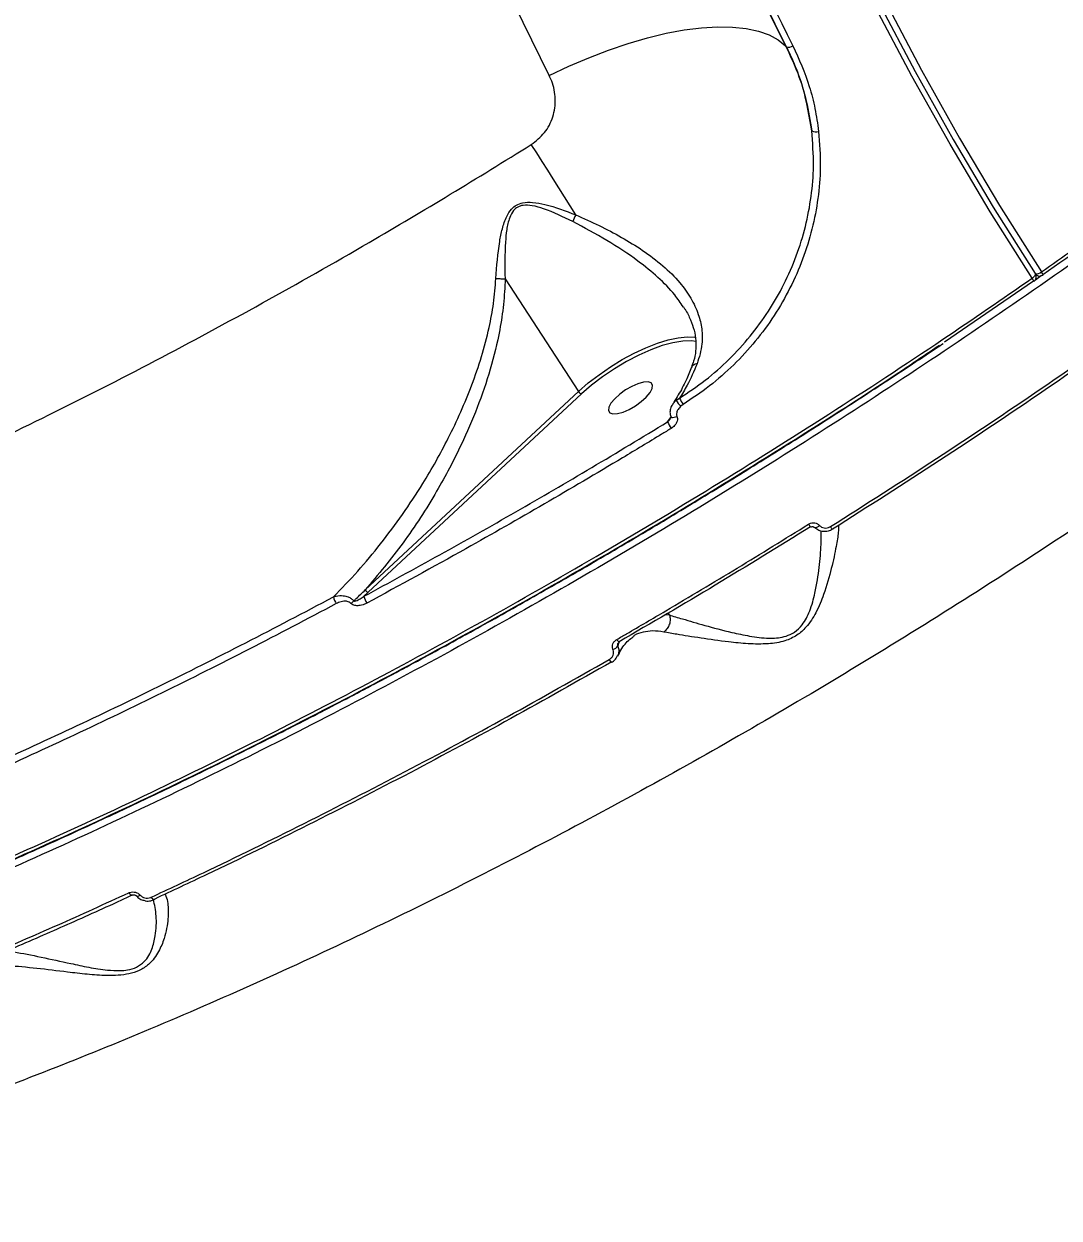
# Model space of a CAD drawing. Header units: millimetres. Extents: x -6523 to 7556, y -5559 to 6101.
# Drawn here: x 1524.2 to 1705.8, y -1875.1 to -1665.7 of the extents above; entities that cross this region are included whole.
import ezdxf

# ---------------------------------------------------------------- set-up
doc = ezdxf.new("R2010")
doc.units = ezdxf.units.MM
for name, color, linetype in [('DIKOM_ОБЪЕКТ', 7, 'Continuous'), ('DIKOM_РАЗМЕР_ЗОНА', 7, 'Continuous'), ('DIKOM_РАЗМЕР_ОБЪЕКТА', 7, 'Continuous')]:
    doc.layers.add(name, color=color, linetype=linetype)
doc.styles.add('style1', font='arial.ttf', dxfattribs={"width": 0.8})
doc.dimstyles.new('1-50', dxfattribs={"dimtxt": 300, "dimasz": 200, "dimexe": 100, "dimexo": 0, "dimgap": 100, "dimtad": 1, "dimtxsty": 'style1', "dimcen": 200, "dimclrd": 7, "dimclre": 7, "dimclrt": 7, "dimadec": 1, "dimazin": 2, "dimtfac": 1, "dimtmove": 0, "dimatfit": 2, "dimfxl": 0, "dimlwd": 25, "dimlwe": 18, "dimarcsym": 0})

# ---------------------------------------------------------------- blocks, each defined once
blk = doc.blocks.new('*D10')
at = {"layer": 'Defpoints', "color": 0, "transparency": 16777216}
for p in [(-1823.23, 4314.24), (3842.01, -3170.82), (6537.88, -3170.82)]:
    blk.add_point(p, dxfattribs=at)
at = {"layer": 'DIKOM_РАЗМЕР_ОБЪЕКТА', "color": 7, "lineweight": 18, "transparency": 16777216}
for p, q in [((-1823.23, 4314.24), (6637.88, 4314.24)), ((3842.01, -3170.82), (6637.88, -3170.82))]:
    blk.add_line(p, q, dxfattribs=at)
at = {"layer": 'DIKOM_РАЗМЕР_ОБЪЕКТА', "color": 7, "lineweight": 25, "transparency": 16777216}
blk.add_line((6537.88, 3914.24), (6537.88, -2770.82), dxfattribs=at)
at = {"layer": 'DIKOM_РАЗМЕР_ОБЪЕКТА', "color": 7, "transparency": 16777216}
for points in [[(6471.22, 3914.24), (6604.55, 3914.24), (6537.88, 4314.24)], [(6471.22, -2770.82), (6604.55, -2770.82), (6537.88, -3170.82)]]:
    blk.add_solid(points, dxfattribs=at)
at = {"layer": 'DIKOM_РАЗМЕР_ОБЪЕКТА', "color": 7, "transparency": 16777216, "insert": (6304.71, 207.11), "char_height": 300, "attachment_point": 5, "rotation": 90, "style": 'style1'}
blk.add_mtext('7500', dxfattribs=at)
blk = doc.blocks.new('*D11')
at = {"layer": 'Defpoints', "color": 0, "transparency": 16777216}
for p in [(-5022.71, -299.32), (4115.33, -1753.09), (4115.33, -4391.39)]:
    blk.add_point(p, dxfattribs=at)
at = {"layer": 'DIKOM_РАЗМЕР_ОБЪЕКТА', "color": 7, "lineweight": 18, "transparency": 16777216}
for p, q in [((-5022.71, -299.32), (-5022.71, -4491.39)), ((4115.33, -1753.09), (4115.33, -4491.39))]:
    blk.add_line(p, q, dxfattribs=at)
at = {"layer": 'DIKOM_РАЗМЕР_ОБЪЕКТА', "color": 7, "lineweight": 25, "transparency": 16777216}
blk.add_line((-4622.71, -4391.39), (3715.33, -4391.39), dxfattribs=at)
at = {"layer": 'DIKOM_РАЗМЕР_ОБЪЕКТА', "color": 7, "transparency": 16777216}
for points in [[(-4622.71, -4324.73), (-4622.71, -4458.06), (-5022.71, -4391.39)], [(3715.33, -4324.73), (3715.33, -4458.06), (4115.33, -4391.39)]]:
    blk.add_solid(points, dxfattribs=at)
at = {"layer": 'DIKOM_РАЗМЕР_ОБЪЕКТА', "color": 7, "transparency": 16777216, "insert": (-175.12, -4158.22), "char_height": 300, "attachment_point": 5, "style": 'style1'}
blk.add_mtext('9150', dxfattribs=at)
blk = doc.blocks.new('*D12')
at = {"layer": 'Defpoints', "color": 0, "transparency": 16777216}
for p in [(-6522.71, -395.62), (6102.86, -1877.31), (6102.86, -5458.89)]:
    blk.add_point(p, dxfattribs=at)
at = {"layer": 'DIKOM_РАЗМЕР_ЗОНА', "color": 7, "lineweight": 18, "transparency": 16777216}
for p, q in [((-6522.71, -395.62), (-6522.71, -5558.89)), ((6102.86, -1877.31), (6102.86, -5558.89))]:
    blk.add_line(p, q, dxfattribs=at)
at = {"layer": 'DIKOM_РАЗМЕР_ЗОНА', "color": 7, "lineweight": 25, "transparency": 16777216}
blk.add_line((-6122.71, -5458.89), (5702.86, -5458.89), dxfattribs=at)
at = {"layer": 'DIKOM_РАЗМЕР_ЗОНА', "color": 7, "transparency": 16777216}
for points in [[(-6122.71, -5392.23), (-6122.71, -5525.56), (-6522.71, -5458.89)], [(5702.86, -5392.23), (5702.86, -5525.56), (6102.86, -5458.89)]]:
    blk.add_solid(points, dxfattribs=at)
at = {"layer": 'DIKOM_РАЗМЕР_ЗОНА', "color": 7, "transparency": 16777216, "insert": (78.38, -5225.72), "char_height": 300, "attachment_point": 5, "style": 'style1'}
blk.add_mtext('12600', dxfattribs=at)
blk = doc.blocks.new('*D13')
at = {"layer": 'Defpoints', "color": 0, "transparency": 16777216}
for p in [(-2358.18, 6101.03), (4341.71, -4605.15), (7455.88, -4605.15)]:
    blk.add_point(p, dxfattribs=at)
at = {"layer": 'DIKOM_РАЗМЕР_ЗОНА', "color": 7, "lineweight": 18, "transparency": 16777216}
for p, q in [((-2358.18, 6101.03), (7555.88, 6101.03)), ((4341.71, -4605.15), (7555.88, -4605.15))]:
    blk.add_line(p, q, dxfattribs=at)
at = {"layer": 'DIKOM_РАЗМЕР_ЗОНА', "color": 7, "lineweight": 25, "transparency": 16777216}
blk.add_line((7455.88, 5701.03), (7455.88, -4205.15), dxfattribs=at)
at = {"layer": 'DIKOM_РАЗМЕР_ЗОНА', "color": 7, "transparency": 16777216}
for points in [[(7389.22, 5701.03), (7522.55, 5701.03), (7455.88, 6101.03)], [(7389.22, -4205.15), (7522.55, -4205.15), (7455.88, -4605.15)]]:
    blk.add_solid(points, dxfattribs=at)
at = {"layer": 'DIKOM_РАЗМЕР_ЗОНА', "color": 7, "transparency": 16777216, "insert": (7222.71, 375.61), "char_height": 300, "attachment_point": 5, "rotation": 90, "style": 'style1'}
blk.add_mtext('10700', dxfattribs=at)

msp = doc.modelspace()

# ---------------------------------------------------------------- linework, layer by layer
at = {"layer": 'DIKOM_ОБЪЕКТ', "color": 7, "linetype": 'Continuous', "lineweight": 15}
for p, q in [((1657.783, -1669.518), (1657.965, -1669.689)), ((1608.622, -1710.378), (1621.471, -1730.158)), ((1701.265, -1710.827), (1685.652, -1721.489)), ((1701.577, -1709.478), (1701.598, -1709.503)), ((1701.61, -1710.544), (1702.702, -1709.774)), ((1701.613, -1709.544), (1701.707, -1709.634)), ((1584.071, -1764.952), (1621.471, -1730.158)), ((1621.996, -1730.569), (1584.596, -1765.363)), ((1638.026, -1732.329), (1638.613, -1731.677)), ((1638.613, -1731.677), (1639.195, -1731.321)), ((1638.213, -1732.08), (1638.126, -1732.219)), ((1639.839, -1732.412), (1639.429, -1732.719)), ((1637.092, -1735.485), (1637.677, -1734.711)), ((1584.596, -1765.363), (1583.85, -1766.056)), ((1636.772, -1769.226), (1637.428, -1769.3)), ((1637.428, -1769.3), (1637.211, -1768.967)), ((1631.057, -1773.117), (1630.981, -1773.178)), ((1628.581, -1774.144), (1628.358, -1774.76))]:
    msp.add_line(p, q, dxfattribs=at)
at = {"layer": 'DIKOM_ОБЪЕКТ', "color": 7, "linetype": 'Continuous', "lineweight": 15, "flags": 128}
for points in [[(1701.028, -1710.305), (1693.669, -1698.617), (1686.636, -1686.798), (1679.935, -1674.856), (1673.569, -1662.799), (1667.542, -1650.635), (1661.859, -1638.372), (1656.524, -1626.017), (1651.539, -1613.579), (1646.908, -1601.066), (1642.635, -1588.487), (1638.721, -1575.849), (1635.17, -1563.161), (1631.984, -1550.43), (1629.165, -1537.667), (1626.715, -1524.878), (1624.634, -1512.072), (1622.926, -1499.257), (1621.591, -1486.443), (1620.629, -1473.637), (1620.042, -1460.848), (1619.829, -1448.083)], [(1620.429, -1447.422), (1620.641, -1460.178), (1621.228, -1472.96), (1622.189, -1485.758), (1623.524, -1498.564), (1625.231, -1511.37), (1627.31, -1524.168), (1629.759, -1536.949), (1632.576, -1549.704), (1635.761, -1562.427), (1639.309, -1575.107), (1643.22, -1587.737), (1647.491, -1600.308), (1652.119, -1612.813), (1657.1, -1625.243), (1662.433, -1637.59), (1668.112, -1649.846), (1674.134, -1662.002), (1680.497, -1674.051), (1687.194, -1685.986), (1694.222, -1697.797), (1701.577, -1709.478)], [(1621.713, -1447.73), (1621.925, -1460.456), (1622.511, -1473.207), (1623.469, -1485.974), (1624.801, -1498.75), (1626.504, -1511.526), (1628.578, -1524.293), (1631.021, -1537.044), (1633.832, -1549.769), (1637.009, -1562.461), (1640.549, -1575.111), (1644.451, -1587.711), (1648.711, -1600.253), (1653.328, -1612.728), (1658.297, -1625.129), (1663.617, -1637.446), (1669.283, -1649.673), (1675.291, -1661.8), (1681.638, -1673.821), (1688.32, -1685.727), (1695.331, -1697.51), (1702.668, -1709.163)], [(1616.36, -1674.766), (1610.238, -1662.371), (1604.437, -1649.883), (1598.96, -1637.31), (1593.81, -1624.657), (1588.989, -1611.934), (1584.5, -1599.145), (1580.346, -1586.298), (1576.528, -1573.401), (1573.049, -1560.46), (1569.912, -1547.483), (1567.117, -1534.476), (1564.666, -1521.447), (1562.56, -1508.403), (1560.802, -1495.35)], [(1650.037, -1653.648), (1650.974, -1655.641), (1651.92, -1657.631), (1652.875, -1659.619), (1653.839, -1661.604), (1654.812, -1663.586), (1655.794, -1665.566), (1656.784, -1667.543), (1657.783, -1669.518)], [(1657.965, -1669.689), (1656.973, -1667.728), (1655.99, -1665.764), (1655.015, -1663.798), (1654.048, -1661.83), (1653.091, -1659.858), (1652.142, -1657.884), (1651.202, -1655.908), (1650.271, -1653.929)], [(1651.41, -1653.787), (1652.339, -1655.762), (1653.277, -1657.734), (1654.223, -1659.704), (1655.179, -1661.67), (1656.143, -1663.635), (1657.115, -1665.597), (1658.097, -1667.556), (1659.087, -1669.512)], [(1616.36, -1674.766), (1619.799, -1673.116), (1623.27, -1671.613), (1626.742, -1670.272), (1630.184, -1669.106), (1633.563, -1668.124), (1636.85, -1667.335), (1640.013, -1666.747), (1643.025, -1666.366), (1645.857, -1666.194), (1648.484, -1666.233), (1650.883, -1666.483), (1653.03, -1666.942), (1654.907, -1667.605), (1656.496, -1668.466), (1657.783, -1669.518)], [(1620.999, -1699.17), (1620.014, -1697.574), (1619.027, -1695.987), (1618.041, -1694.413), (1617.057, -1692.854), (1616.079, -1691.315), (1615.108, -1689.798), (1614.146, -1688.308), (1613.196, -1686.847)], [(1701.598, -1709.503), (1701.614, -1709.539), (1701.619, -1709.62), (1701.59, -1709.717), (1701.529, -1709.827), (1701.439, -1709.945), (1701.322, -1710.068), (1701.183, -1710.189), (1701.028, -1710.305)], [(1701.329, -1710.867), (1701.308, -1710.862), (1701.265, -1710.827)], [(1701.707, -1709.634), (1701.69, -1709.617), (1701.618, -1709.536)], [(1621.471, -1730.158), (1623.2, -1728.656), (1625.083, -1727.202), (1627.08, -1725.827), (1629.148, -1724.563), (1631.243, -1723.435), (1633.317, -1722.469), (1635.327, -1721.686), (1637.23, -1721.102), (1638.983, -1720.73), (1640.548, -1720.579), (1641.892, -1720.651), (1642.086, -1720.683)], [(1642.116, -1721.409), (1641.245, -1721.294), (1639.758, -1721.328), (1638.051, -1721.603), (1636.163, -1722.111), (1634.141, -1722.841), (1632.033, -1723.774), (1629.89, -1724.889), (1627.765, -1726.157), (1625.708, -1727.55), (1623.77, -1729.032), (1621.996, -1730.569)], [(1634.398, -1729.633), (1634.464, -1729.056), (1634.217, -1728.659), (1633.677, -1728.475), (1632.888, -1728.516), (1631.913, -1728.782), (1630.832, -1729.249), (1629.732, -1729.88), (1628.702, -1730.625), (1627.826, -1731.422), (1627.175, -1732.207), (1626.8, -1732.916), (1626.734, -1733.493), (1626.981, -1733.89), (1627.521, -1734.075), (1628.31, -1734.033), (1629.285, -1733.768), (1630.366, -1733.3), (1631.466, -1732.669), (1632.496, -1731.925), (1633.372, -1731.128), (1634.024, -1730.342), (1634.398, -1729.633)], [(1638.753, -1734.585), (1638.487, -1734.679), (1638.231, -1734.736), (1638.006, -1734.753), (1637.829, -1734.729), (1637.716, -1734.664), (1637.687, -1734.62)], [(1662.832, -1753.967), (1662.847, -1753.982), (1662.919, -1754.014), (1663.017, -1754.017), (1663.138, -1753.991), (1663.276, -1753.937), (1663.427, -1753.857), (1663.583, -1753.755), (1663.74, -1753.634)], [(1666.009, -1754.313), (1666.025, -1754.352), (1666.022, -1754.36), (1666, -1754.339), (1665.96, -1754.289), (1665.904, -1754.212), (1665.834, -1754.109), (1665.751, -1753.986), (1665.66, -1753.847)], [(1628.632, -1774.022), (1628.637, -1774.081), (1628.625, -1774.107)], [(1543.178, -1818.471), (1543.172, -1818.473), (1543.104, -1818.486), (1543.022, -1818.463), (1542.931, -1818.406), (1542.832, -1818.317), (1542.73, -1818.2), (1542.629, -1818.059)], [(1543.972, -1818.617), (1543.978, -1818.624), (1544.024, -1818.651), (1544.088, -1818.661), (1544.168, -1818.653), (1544.262, -1818.627), (1544.369, -1818.583), (1544.484, -1818.524), (1544.606, -1818.45)], [(1547.084, -1819.249), (1547.075, -1819.253), (1547.008, -1819.258), (1546.928, -1819.231), (1546.839, -1819.172), (1546.744, -1819.084), (1546.646, -1818.969), (1546.549, -1818.832)], [(1547.164, -1819.146), (1547.128, -1819.215), (1547.084, -1819.249)]]:
    msp.add_lwpolyline(points, dxfattribs=at)
at = {"layer": 'DIKOM_ОБЪЕКТ', "color": 7, "linetype": 'Continuous', "lineweight": 15}
for centre, radius, start, end in [((1658.367, -1668.588), 1.171, 249.94485, 307.93535), ((1663.124, -1683.01), 1.589, 242.16062, 286.85906), ((1759.118, -1760.862), 151.27, 155.93167, 156.42603), ((1700.143, -1711.14), 1.217, 12.95774, 43.31579), ((1700.758, -1710.046), 1, 304.80197, 32.91211), ((1701.836, -1708.319), 1.185, 257.29711, 314.58377), ((1702.394, -1708.907), 1, 226.60788, 278.56245), ((1702.394, -1708.907), 1, 278.56245, 304.90242), ((1701.351, -1710.221), 1.69, 16.99584, 38.75863), ((1622.24, -1729.717), 0.886, 209.88026, 254.01722), ((1639.067, -1732.626), 1.052, 115.55019, 146.07489), ((1642.328, -1729.611), 4.251, 209.08564, 226.99926), ((1648.784, -1726.4), 10.778, 207.16701, 213.90621), ((1645.137, -1731.647), 8.914, 205.50886, 213.90036), ((1664.413, -1751.945), 2.978, 209.74302, 221.92059), ((1584.839, -1764.512), 0.885, 209.83826, 254.05923), ((1581.647, -1765.513), 3.215, 191.96502, 214.84847), ((1579.89, -1764.968), 2.887, 305.83264, 319.00066), ((1586.915, -1765.451), 3.125, 191.16773, 215.36366), ((1629.221, -1773.162), 1.116, 204.53755, 237.76989), ((1627.05, -1773.93), 1.548, 288.03481, 327.60772), ((1627.88, -1776.675), 1.116, 204.87348, 238.09849)]:
    msp.add_arc(centre, radius, start, end, dxfattribs=at)
for points, knots in [([(1702.668, -1709.163), (1706.398, -1706.541), (1716.522, -1699.424), (1732.738, -1687.532), (1751.154, -1673.451), (1769.08, -1659.118), (1786.44, -1644.607), (1803.152, -1629.985), (1819.156, -1615.295), (1834.412, -1600.562), (1848.908, -1585.811), (1862.609, -1571.088), (1875.449, -1556.46), (1887.369, -1541.998), (1898.322, -1527.746), (1908.271, -1513.735), (1917.219, -1499.981), (1925.147, -1486.526), (1932.021, -1473.432), (1937.805, -1460.76), (1942.472, -1448.554), (1945.995, -1436.842), (1948.378, -1425.64), (1949.666, -1414.956), (1949.702, -1404.926), (1949.25, -1398.177), (1948.45, -1394.982), (1948.382, -1394.71)], [0, 0, 0, 0, 0.0245701, 0.0666936, 0.1089496, 0.1512736, 0.1935975, 0.2358536, 0.277977, 0.3201005, 0.3623564, 0.4046804, 0.4470042, 0.4892603, 0.5313838, 0.5735066, 0.6157623, 0.6580857, 0.700409, 0.7426646, 0.7847876, 0.8269108, 0.8691669, 0.9114903, 0.953814, 0.99607, 1, 1, 1, 1]), ([(1896.514, -1532.898), (1894.405, -1535.661), (1888.721, -1543.105), (1878.689, -1555.396), (1866.235, -1569.765), (1852.788, -1584.381), (1838.372, -1599.197), (1823.009, -1614.169), (1807.038, -1628.965), (1790.529, -1643.538), (1773.561, -1657.849), (1755.857, -1672.131), (1737.448, -1686.33), (1718.383, -1700.395), (1699.08, -1714.017), (1679.612, -1727.159), (1660.054, -1739.795), (1640.085, -1752.133), (1619.76, -1764.114), (1599.141, -1775.688), (1578.683, -1786.601), (1558.452, -1796.828), (1538.508, -1806.366), (1518.526, -1815.369), (1498.576, -1823.781), (1478.728, -1831.559), (1459.421, -1838.531), (1440.707, -1844.692), (1422.627, -1850.056), (1404.885, -1854.709), (1387.558, -1858.604), (1370.72, -1861.708), (1355.418, -1863.859), (1341.577, -1865.189), (1329.099, -1865.834), (1317.183, -1865.868), (1305.871, -1865.283), (1295.282, -1864.088), (1285.464, -1862.291), (1277.316, -1860.2), (1272.608, -1858.55), (1270.691, -1857.879)], [0, 0, 0, 0, 0.01565226, 0.04216821, 0.06870456, 0.09522035, 0.1225065, 0.14981457, 0.17710085, 0.20361671, 0.23015307, 0.25666881, 0.28395493, 0.31126326, 0.33854925, 0.36506512, 0.39160119, 0.41811705, 0.44540335, 0.47271155, 0.49999758, 0.52651341, 0.55304974, 0.57956567, 0.60685169, 0.6341598, 0.66144598, 0.68796179, 0.71449806, 0.74101385, 0.76829978, 0.79560821, 0.82289417, 0.84597237, 0.86907736, 0.89218249, 0.91550648, 0.9388305, 0.96156391, 0.98434868, 1, 1, 1, 1]), ([(1869.65, -1619.993), (1866.017, -1623.844), (1858.745, -1631.551), (1847.107, -1643.176), (1834.972, -1654.811), (1822.144, -1666.589), (1808.633, -1678.483), (1794.447, -1690.465), (1779.81, -1702.339), (1764.326, -1714.409), (1747.985, -1726.63), (1730.803, -1738.946), (1713.107, -1751.101), (1694.939, -1763.043), (1676.352, -1774.723), (1657.776, -1785.869), (1639.277, -1796.457), (1620.916, -1806.474), (1602.371, -1816.096), (1583.699, -1825.268), (1564.964, -1833.949), (1546.595, -1841.938), (1528.645, -1849.226), (1511.16, -1855.818), (1493.837, -1861.827), (1476.747, -1867.205), (1459.955, -1871.918), (1444.893, -1875.603), (1431.483, -1878.421), (1419.584, -1880.544), (1408.048, -1882.208), (1396.92, -1883.404), (1386.246, -1884.13), (1376.031, -1884.377), (1366.236, -1884.182), (1360.12, -1883.649), (1357.062, -1883.382)], [0, 0, 0, 0, 0.0277653, 0.0555639, 0.0833623, 0.1111276, 0.1400314, 0.1689729, 0.1979142, 0.226818, 0.2582448, 0.2896958, 0.3211226, 0.3534673, 0.3858386, 0.4181832, 0.4495061, 0.4808532, 0.5121759, 0.5444125, 0.5766757, 0.6089125, 0.6401611, 0.6714336, 0.7026822, 0.734841, 0.7670266, 0.7991857, 0.8241463, 0.8491072, 0.8742669, 0.8994269, 0.9244694, 0.9495121, 0.9747561, 1, 1, 1, 1]), ([(1657.783, -1669.518), (1658.534, -1671.111), (1660.01, -1674.244), (1661.549, -1679.253), (1662.103, -1682.688), (1662.382, -1684.415)], [0, 0, 0, 0, 0.3395454, 0.6677571, 1, 1, 1, 1]), ([(1662.382, -1684.415), (1661.96, -1681.884), (1661.321, -1678.049), (1659.625, -1673.193), (1658.519, -1670.857), (1657.965, -1669.689)], [0, 0, 0, 0, 0.4928143, 0.746401, 1, 1, 1, 1]), ([(1659.087, -1669.512), (1660.134, -1671.858), (1661.721, -1675.411), (1663.011, -1680.532), (1663.394, -1683.198), (1663.585, -1684.531)], [0, 0, 0, 0, 0.4927653, 0.7463814, 1, 1, 1, 1]), ([(1613.196, -1686.847), (1614.025, -1686.198), (1615.71, -1684.877), (1617.146, -1681.97), (1617.576, -1678.815), (1617.103, -1676.36), (1616.509, -1675.087), (1616.36, -1674.766)], [0, 0, 0, 0, 0.2187064, 0.4447916, 0.679409, 0.9191921, 1, 1, 1, 1]), ([(1639.195, -1731.321), (1640.727, -1730.298), (1643.795, -1728.248), (1647.925, -1724.577), (1651.65, -1720.529), (1654.878, -1716.099), (1657.595, -1711.372), (1659.773, -1706.396), (1661.369, -1701.231), (1662.368, -1695.954), (1662.842, -1690.303), (1662.544, -1686.487), (1662.382, -1684.415)], [0, 0, 0, 0, 0.0977723, 0.1958568, 0.2936333, 0.391457, 0.4895937, 0.5874259, 0.6858946, 0.7846821, 0.8831557, 1, 1, 1, 1]), ([(1663.585, -1684.531), (1663.748, -1686.644), (1664.048, -1690.538), (1663.556, -1696.303), (1662.528, -1701.688), (1660.891, -1706.96), (1658.66, -1712.039), (1655.878, -1716.864), (1652.575, -1721.388), (1648.765, -1725.521), (1644.541, -1729.272), (1641.405, -1731.367), (1639.839, -1732.412)], [0, 0, 0, 0, 0.1166833, 0.2150844, 0.3137997, 0.4122019, 0.5100618, 0.608228, 0.7060846, 0.803956, 0.9021327, 1, 1, 1, 1]), ([(1239.375, -1764.113), (1239.918, -1765.114), (1241.72, -1768.442), (1245.831, -1773.323), (1251.638, -1778.766), (1258.391, -1783.44), (1266.125, -1787.47), (1274.877, -1790.8), (1284.632, -1793.404), (1295.182, -1795.226), (1306.47, -1796.275), (1318.427, -1796.581), (1331.245, -1796.147), (1344.915, -1794.944), (1359.408, -1792.957), (1374.415, -1790.227), (1389.873, -1786.779), (1405.709, -1782.655), (1422.173, -1777.788), (1439.233, -1772.163), (1456.842, -1765.782), (1474.628, -1758.779), (1492.528, -1751.19), (1510.475, -1743.062), (1528.745, -1734.27), (1547.287, -1724.817), (1566.042, -1714.72), (1583.298, -1704.928), (1599.028, -1695.625), (1608.47, -1689.775), (1613.196, -1686.847)], [0, 0, 0, 0, 0.0161442, 0.0536236, 0.0900464, 0.1264971, 0.1629199, 0.2003996, 0.2379097, 0.2753895, 0.3118388, 0.348316, 0.3847652, 0.4222706, 0.4598059, 0.497311, 0.5338203, 0.5703573, 0.6068668, 0.6444315, 0.6820268, 0.7195915, 0.7561916, 0.7928201, 0.8294208, 0.8670767, 0.9047633, 0.9424195, 0.9711828, 1, 1, 1, 1]), ([(1606.995, -1710.349), (1607.152, -1708.167), (1607.364, -1705.217), (1608.091, -1701.596), (1608.713, -1699.644), (1609.588, -1698.212), (1610.586, -1697.402), (1611.871, -1696.954), (1613.586, -1696.936), (1616.758, -1697.526), (1619.219, -1698.48), (1620.999, -1699.17)], [0, 0, 0, 0, 0.2657912, 0.3593853, 0.4543064, 0.5177512, 0.5632846, 0.6085773, 0.6803165, 0.7688681, 1, 1, 1, 1]), ([(1620.472, -1700.364), (1618.798, -1699.538), (1616.502, -1698.403), (1613.536, -1697.544), (1611.961, -1697.406), (1610.792, -1697.748), (1609.928, -1698.5), (1609.263, -1699.884), (1608.849, -1701.765), (1608.544, -1705.331), (1608.544, -1708.222), (1608.613, -1710.369), (1608.613, -1710.371)], [0, 0, 0, 0, 0.2369812, 0.3252704, 0.393819, 0.4351386, 0.4764597, 0.5364588, 0.6308626, 0.7257808, 0.9996853, 1, 1, 1, 1]), ([(1719.033, -1698.219), (1718.98, -1698.258), (1713.701, -1702.154), (1708.273, -1705.94), (1702.901, -1709.688)], [0, 0, 0, 0, 0.0101609, 1, 1, 1, 1]), ([(1639.869, -1715.341), (1639.386, -1714.621), (1638.149, -1712.78), (1635.453, -1710.074), (1631.503, -1706.851), (1626.464, -1703.557), (1622.488, -1701.438), (1620.472, -1700.364)], [0, 0, 0, 0, 0.1152305, 0.2946238, 0.4784513, 0.7355352, 1, 1, 1, 1]), ([(1620.999, -1699.17), (1622.37, -1699.782), (1625.116, -1701.009), (1629.063, -1703.081), (1632.854, -1705.404), (1636.338, -1708.036), (1639.18, -1710.844), (1641.255, -1713.724), (1642.546, -1716.457), (1643.167, -1719.17), (1643.271, -1722.089), (1642.643, -1724.129), (1642.286, -1725.292)], [0, 0, 0, 0, 0.1075917, 0.2154923, 0.3229192, 0.4368062, 0.5505779, 0.6441629, 0.7376634, 0.8166119, 0.8955091, 1, 1, 1, 1]), ([(1665.66, -1753.847), (1671.877, -1749.895), (1684.313, -1741.991), (1702.737, -1729.634), (1720.975, -1716.957), (1732.872, -1708.234), (1738.82, -1703.873)], [0, 0, 0, 0, 0.24859709, 0.49719297, 0.74859587, 1, 1, 1, 1]), ([(1739.011, -1704.456), (1733.142, -1708.758), (1721.404, -1717.364), (1703.28, -1729.97), (1684.832, -1742.35), (1672.283, -1750.326), (1666.009, -1754.313)], [0, 0, 0, 0, 0.24859527, 0.49719142, 0.74859638, 1, 1, 1, 1]), ([(1250.596, -1846.137), (1251.498, -1846.842), (1254.811, -1849.429), (1261.665, -1853.07), (1271.025, -1857.012), (1281.367, -1860.057), (1292.53, -1862.296), (1304.718, -1863.748), (1317.927, -1864.378), (1332.137, -1864.163), (1346.859, -1863.12), (1361.992, -1861.306), (1377.435, -1858.795), (1393.62, -1855.523), (1410.525, -1851.471), (1428.11, -1846.634), (1446.236, -1841.044), (1464.856, -1834.702), (1483.916, -1827.626), (1503.481, -1819.783), (1523.504, -1811.168), (1543.925, -1801.794), (1564.296, -1791.865), (1584.545, -1781.43), (1604.61, -1770.545), (1624.817, -1759.032), (1645.103, -1746.908), (1665.388, -1734.193), (1684.061, -1721.977), (1695.826, -1713.884), (1701.028, -1710.305)], [0, 0, 0, 0, 0.0140766, 0.0516775, 0.089248, 0.1257579, 0.1622958, 0.1988057, 0.2363761, 0.2739772, 0.3115476, 0.3467429, 0.3819632, 0.4171586, 0.4533005, 0.4894697, 0.5256114, 0.5621214, 0.5986595, 0.6351697, 0.67274, 0.7103412, 0.7479116, 0.7844216, 0.8209595, 0.8574694, 0.8950401, 0.9326413, 0.9702116, 1, 1, 1, 1]), ([(1578.502, -1766.179), (1579.936, -1764.691), (1582.804, -1761.713), (1586.837, -1756.86), (1590.658, -1751.74), (1594.697, -1745.616), (1598.094, -1739.593), (1600.871, -1733.756), (1602.828, -1728.992), (1604.519, -1724.062), (1605.779, -1719.274), (1606.652, -1714.692), (1606.881, -1711.801), (1606.995, -1710.349)], [0, 0, 0, 0, 0.10076088, 0.20152481, 0.30379138, 0.40605462, 0.54902247, 0.62794164, 0.70684856, 0.78729316, 0.86770779, 0.93355707, 1, 1, 1, 1]), ([(1608.622, -1710.378), (1608.55, -1711.879), (1608.406, -1714.88), (1607.567, -1720.207), (1606.096, -1726.292), (1603.795, -1732.997), (1600.698, -1740.184), (1596.445, -1748.197), (1590.866, -1756.839), (1586.336, -1762.248), (1584.071, -1764.952)], [0, 0, 0, 0, 0.0717661, 0.1435706, 0.2576782, 0.3721863, 0.4865191, 0.6397319, 0.8198589, 1, 1, 1, 1]), ([(1606.995, -1710.349), (1607.04, -1710.35), (1607.318, -1710.357), (1607.893, -1710.368), (1608.359, -1710.37), (1608.613, -1710.371)], [0, 0, 0, 0, 0.0794279, 0.4972495, 1, 1, 1, 1]), ([(1608.613, -1710.371), (1608.614, -1710.371), (1608.616, -1710.372), (1608.619, -1710.374), (1608.621, -1710.377), (1608.622, -1710.378)], [0, 0, 0, 0, 0.2335419, 0.5580755, 1, 1, 1, 1]), ([(1639.882, -1715.331), (1639.977, -1715.465), (1640.493, -1716.192), (1641.147, -1717.557), (1641.799, -1719.395), (1642.106, -1721.225), (1642.072, -1723.016), (1641.8, -1724.582), (1641.419, -1725.533), (1641.275, -1725.894)], [0, 0, 0, 0, 0.040983, 0.2224021, 0.3989994, 0.5715084, 0.7399576, 0.9015371, 1, 1, 1, 1]), ([(1250.681, -1846.459), (1251.284, -1846.904), (1253.081, -1848.235), (1256.348, -1850.249), (1260.47, -1852.515), (1264.868, -1854.59), (1269.525, -1856.486), (1274.433, -1858.194), (1279.571, -1859.709), (1284.922, -1861.022), (1290.478, -1862.132), (1296.24, -1863.042), (1302.211, -1863.752), (1308.391, -1864.264), (1314.781, -1864.576), (1321.385, -1864.691), (1328.202, -1864.606), (1335.236, -1864.324), (1342.49, -1863.841), (1349.95, -1863.161), (1357.582, -1862.286), (1365.361, -1861.216), (1373.274, -1859.956), (1381.33, -1858.505), (1389.527, -1856.863), (1397.866, -1855.031), (1406.348, -1853.008), (1414.972, -1850.795), (1423.737, -1848.391), (1432.645, -1845.798), (1441.695, -1843.013), (1450.878, -1840.04), (1460.169, -1836.888), (1469.54, -1833.565), (1478.971, -1830.078), (1488.459, -1826.429), (1498.004, -1822.618), (1507.608, -1818.646), (1517.269, -1814.511), (1526.988, -1810.214), (1536.764, -1805.756), (1546.598, -1801.137), (1556.489, -1796.355), (1566.432, -1791.414), (1576.406, -1786.324), (1586.377, -1781.102), (1596.321, -1775.761), (1606.229, -1770.305), (1616.104, -1764.733), (1625.945, -1759.046), (1635.754, -1753.244), (1645.529, -1747.326), (1655.27, -1741.294), (1664.978, -1735.149), (1674.645, -1728.88), (1681.46, -1724.4), (1685.03, -1721.984), (1685.414, -1721.725)], [0, 0, 0, 0, 0.0093141, 0.027793, 0.0463396, 0.0649741, 0.0837158, 0.1025568, 0.1213783, 0.140095, 0.1587398, 0.1773319, 0.1958915, 0.2144378, 0.2329911, 0.2515655, 0.270181, 0.2888582, 0.3076179, 0.3264756, 0.3453279, 0.3640495, 0.3827101, 0.4013251, 0.4199093, 0.4384781, 0.4570465, 0.4756265, 0.494231, 0.5128758, 0.531575, 0.5503444, 0.5691364, 0.5878684, 0.606536, 0.6251541, 0.6437377, 0.6623022, 0.6808622, 0.6994315, 0.718021, 0.736646, 0.755322, 0.7740628, 0.7928535, 0.8116062, 0.8302854, 0.8489118, 0.8675003, 0.8860651, 0.9046218, 0.9231846, 0.941764, 0.9603745, 0.9790308, 0.9977481, 1, 1, 1, 1]), ([(1287.435, -1861.147), (1291.184, -1861.829), (1298.709, -1863.198), (1311.261, -1864.257), (1324.786, -1864.552), (1339.311, -1863.984), (1354.494, -1862.587), (1370.274, -1860.38), (1386.569, -1857.404), (1403.645, -1853.613), (1421.476, -1848.983), (1440.017, -1843.51), (1458.86, -1837.315), (1477.932, -1830.436), (1497.158, -1822.927), (1516.853, -1814.663), (1536.966, -1805.642), (1557.436, -1795.878), (1577.812, -1785.584), (1598.027, -1774.811), (1618.017, -1763.611), (1638.114, -1751.813), (1658.223, -1739.397), (1673.865, -1729.406), (1682.612, -1723.476), (1684.77, -1722.013)], [0, 0, 0, 0, 0.0438133, 0.0879535, 0.1333756, 0.1788345, 0.2242568, 0.2683969, 0.312571, 0.3567108, 0.4021332, 0.4475923, 0.4930146, 0.5371544, 0.5813287, 0.6254687, 0.6708908, 0.71635, 0.7617724, 0.8059124, 0.8500866, 0.8942264, 0.9396491, 0.9851083, 1, 1, 1, 1]), ([(1642.286, -1725.292), (1641.728, -1726.578), (1640.803, -1728.711), (1639.652, -1730.579), (1639.195, -1731.321)], [0, 0, 0, 0, 0.6025886, 1, 1, 1, 1]), ([(1642.286, -1725.292), (1642.252, -1725.297), (1642.061, -1725.329), (1641.714, -1725.452), (1641.41, -1725.664), (1641.37, -1725.868), (1641.359, -1725.922)], [0, 0, 0, 0, 0.0705046, 0.3948973, 0.8393795, 1, 1, 1, 1]), ([(1641.322, -1725.879), (1641.002, -1726.656), (1640.296, -1728.374), (1639.228, -1730.416), (1638.444, -1731.605), (1638.171, -1732.02)], [0, 0, 0, 0, 0.3500972, 0.7732159, 1, 1, 1, 1]), ([(1638.036, -1732.335), (1637.969, -1732.421), (1637.728, -1732.73), (1637.544, -1733.361), (1637.488, -1734.073), (1637.653, -1734.46), (1637.716, -1734.608)], [0, 0, 0, 0, 0.1339741, 0.4810004, 0.8012598, 1, 1, 1, 1]), ([(1639.429, -1732.719), (1639.254, -1732.901), (1638.935, -1733.231), (1638.697, -1733.792), (1638.648, -1734.249), (1638.722, -1734.489), (1638.753, -1734.585)], [0, 0, 0, 0, 0.3467285, 0.6312727, 0.8513415, 1, 1, 1, 1]), ([(1583.85, -1766.056), (1588.293, -1763.643), (1597.18, -1758.818), (1610.51, -1751.27), (1623.829, -1743.519), (1632.671, -1738.163), (1637.092, -1735.485)], [0, 0, 0, 0, 0.2493136, 0.4986306, 0.7493176, 1, 1, 1, 1]), ([(1637.092, -1735.485), (1637.213, -1735.374), (1637.367, -1735.233), (1637.488, -1735.055), (1637.514, -1735.017)], [0, 0, 0, 0, 0.7864667, 1, 1, 1, 1]), ([(1637.687, -1734.623), (1637.687, -1734.62), (1637.687, -1734.616), (1637.689, -1734.68), (1637.657, -1734.793), (1637.602, -1734.915), (1637.538, -1734.989), (1637.514, -1735.017)], [0, 0, 0, 0, 0.1780003, 0.3555051, 0.5656992, 0.8367584, 1, 1, 1, 1]), ([(1638.753, -1734.585), (1638.768, -1734.628), (1638.829, -1734.793), (1638.848, -1735.14), (1638.701, -1735.643), (1638.336, -1736.187), (1637.944, -1736.47), (1637.738, -1736.618)], [0, 0, 0, 0, 0.0579324, 0.2244976, 0.4301107, 0.7005133, 1, 1, 1, 1]), ([(1637.738, -1736.618), (1637.171, -1736.965), (1634.332, -1738.697), (1626.934, -1743.163), (1615.507, -1749.897), (1600.553, -1758.448), (1590.16, -1764.106), (1584.367, -1767.259)], [0, 0, 0, 0, 0.0321598, 0.1607942, 0.4182843, 0.6757754, 1, 1, 1, 1]), ([(1628.205, -1773.626), (1628.777, -1773.295), (1631.638, -1771.641), (1638.691, -1767.514), (1649.348, -1761.152), (1657.666, -1756), (1661.828, -1753.422)], [0, 0, 0, 0, 0.0507696, 0.2538467, 0.626693, 1, 1, 1, 1]), ([(1662.175, -1753.867), (1656.618, -1757.304), (1645.491, -1764.187), (1634.256, -1770.741), (1628.632, -1774.022)], [0, 0, 0, 0, 0.49945214, 1, 1, 1, 1]), ([(1667.063, -1753.637), (1667.064, -1754.021), (1667.066, -1754.963), (1666.658, -1757.483), (1665.883, -1761.107), (1664.742, -1765.162), (1663.302, -1768.747), (1661.741, -1771.26), (1659.812, -1772.995), (1657.483, -1774.055), (1654.498, -1774.492), (1651.167, -1774.417), (1647.14, -1774.017), (1642.826, -1773.392), (1638.964, -1772.78), (1637.16, -1772.457), (1636.423, -1772.326)], [0, 0, 0, 0, 0.0542886, 0.1334923, 0.2351899, 0.3399117, 0.4082345, 0.4642427, 0.500405, 0.5391247, 0.5892951, 0.6534905, 0.7194432, 0.8217602, 0.9272131, 1, 1, 1, 1]), ([(1637.432, -1769.308), (1637.433, -1769.308), (1638.057, -1769.576), (1639.974, -1770.089), (1643.573, -1771.177), (1647.649, -1772.251), (1651.471, -1773.07), (1654.533, -1773.478), (1657.157, -1773.338), (1658.666, -1772.772), (1659.774, -1772.091), (1660.688, -1771.187), (1661.489, -1769.884), (1662.322, -1768), (1663.145, -1764.914), (1663.749, -1760.897), (1664.066, -1757.213), (1664.054, -1755.379), (1664.049, -1754.624)], [0, 0, 0, 0, 0.0000705, 0.0791235, 0.1907505, 0.3054802, 0.3740566, 0.4438393, 0.4943207, 0.5232434, 0.5317901, 0.5668683, 0.5950239, 0.6239888, 0.6963153, 0.8070284, 0.92052, 1, 1, 1, 1]), ([(1661.828, -1753.422), (1661.861, -1753.402), (1662.039, -1753.297), (1662.403, -1753.173), (1662.908, -1753.167), (1663.386, -1753.314), (1663.622, -1753.528), (1663.74, -1753.634)], [0, 0, 0, 0, 0.0545186, 0.2913421, 0.5277878, 0.7639632, 1, 1, 1, 1]), ([(1662.2, -1753.938), (1662.227, -1753.921), (1662.299, -1753.875), (1662.438, -1753.84), (1662.592, -1753.84), (1662.73, -1753.882), (1662.803, -1753.932), (1662.829, -1753.964), (1662.831, -1753.968)], [0, 0, 0, 0, 0.113693, 0.3049623, 0.4994128, 0.708035, 0.9670061, 1, 1, 1, 1]), ([(1666.009, -1754.313), (1665.955, -1754.345), (1665.659, -1754.52), (1665.05, -1754.72), (1664.204, -1754.721), (1663.4, -1754.466), (1663.004, -1754.103), (1662.806, -1753.922)], [0, 0, 0, 0, 0.0531647, 0.2900132, 0.5268285, 0.763396, 1, 1, 1, 1]), ([(1663.74, -1753.634), (1663.858, -1753.741), (1664.096, -1753.956), (1664.577, -1754.103), (1665.084, -1754.097), (1665.449, -1753.972), (1665.627, -1753.866), (1665.66, -1753.847)], [0, 0, 0, 0, 0.2364437, 0.4729313, 0.709924, 0.9468212, 1, 1, 1, 1]), ([(1582.069, -1766.862), (1582.213, -1766.725), (1582.883, -1766.09), (1583.548, -1765.453), (1584.071, -1764.952)], [0, 0, 0, 0, 0.2148468, 1, 1, 1, 1]), ([(1517.537, -1796.105), (1522.561, -1793.822), (1532.607, -1789.255), (1547.826, -1781.924), (1563.13, -1774.276), (1573.378, -1768.878), (1578.502, -1766.179)], [0, 0, 0, 0, 0.2490995, 0.498198, 0.749098, 1, 1, 1, 1]), ([(1579.009, -1767.35), (1573.91, -1770.035), (1563.713, -1775.407), (1548.411, -1783.058), (1533.121, -1790.427), (1522.979, -1795.037), (1517.908, -1797.343)], [0, 0, 0, 0, 0.2491001, 0.4981994, 0.7491004, 1, 1, 1, 1]), ([(1578.502, -1766.179), (1578.667, -1766.125), (1579.202, -1765.949), (1580.105, -1765.898), (1581.007, -1766.116), (1581.644, -1766.439), (1581.925, -1766.718), (1582.069, -1766.862)], [0, 0, 0, 0, 0.1440975, 0.4679442, 0.6900687, 0.8402744, 1, 1, 1, 1]), ([(1581.581, -1767.308), (1581.488, -1767.226), (1581.303, -1767.063), (1580.857, -1766.929), (1580.201, -1766.914), (1579.545, -1767.086), (1579.137, -1767.287), (1579.009, -1767.35)], [0, 0, 0, 0, 0.138867, 0.2768127, 0.4966431, 0.841894, 1, 1, 1, 1]), ([(1584.367, -1767.259), (1584.226, -1767.329), (1583.779, -1767.549), (1583.059, -1767.731), (1582.349, -1767.709), (1581.872, -1767.564), (1581.678, -1767.394), (1581.581, -1767.308)], [0, 0, 0, 0, 0.1605903, 0.508205, 0.7318599, 0.8653483, 1, 1, 1, 1]), ([(1582.069, -1766.862), (1582.091, -1766.873), (1582.138, -1766.896), (1582.264, -1766.898), (1582.508, -1766.845), (1582.958, -1766.647), (1583.427, -1766.364), (1583.746, -1766.131), (1583.85, -1766.056)], [0, 0, 0, 0, 0.0381778, 0.0818569, 0.1920757, 0.4180204, 0.8123527, 1, 1, 1, 1]), ([(1637.432, -1769.308), (1637.49, -1769.578), (1637.605, -1770.119), (1637.457, -1770.97), (1637.094, -1771.708), (1636.697, -1772.13), (1636.461, -1772.299), (1636.423, -1772.326)], [0, 0, 0, 0, 0.2440153, 0.4880289, 0.7319827, 0.9570543, 1, 1, 1, 1]), ([(1637.428, -1769.3), (1637.429, -1769.301), (1637.43, -1769.303), (1637.431, -1769.307), (1637.432, -1769.308), (1637.432, -1769.308)], [0, 0, 0, 0, 0.49413897, 0.90913158, 1, 1, 1, 1]), ([(1627.53, -1775.403), (1627.521, -1775.384), (1627.451, -1775.222), (1627.389, -1774.88), (1627.489, -1774.392), (1627.763, -1773.938), (1628.058, -1773.73), (1628.205, -1773.626)], [0, 0, 0, 0, 0.0299659, 0.2617669, 0.5039324, 0.7520127, 1, 1, 1, 1]), ([(1628.415, -1776.544), (1628.471, -1776.403), (1628.724, -1775.765), (1629.268, -1774.897), (1630.033, -1773.963), (1630.624, -1773.427), (1630.983, -1773.253), (1631.045, -1773.223)], [0, 0, 0, 0, 0.0792606, 0.3578504, 0.6421607, 0.9378367, 1, 1, 1, 1]), ([(1636.423, -1772.326), (1635.764, -1772.232), (1634.492, -1772.052), (1632.799, -1772.342), (1631.633, -1772.633), (1631.127, -1773.058), (1631.057, -1773.117)], [0, 0, 0, 0, 0.3306454, 0.6389295, 0.9500844, 1, 1, 1, 1]), ([(1626.868, -1777.145), (1627.013, -1777.043), (1627.303, -1776.84), (1627.572, -1776.396), (1627.668, -1775.918), (1627.607, -1775.583), (1627.538, -1775.423), (1627.53, -1775.403)], [0, 0, 0, 0, 0.2479481, 0.4959369, 0.7364635, 0.9670615, 1, 1, 1, 1]), ([(1628.365, -1774.398), (1628.348, -1774.455), (1628.317, -1774.558), (1628.329, -1774.676), (1628.348, -1774.737), (1628.355, -1774.753), (1628.358, -1774.76)], [0, 0, 0, 0, 0.4731296, 0.8465933, 0.9418772, 1, 1, 1, 1]), ([(1628.358, -1774.76), (1628.372, -1774.793), (1628.487, -1775.062), (1628.572, -1775.605), (1628.527, -1776.174), (1628.364, -1776.421), (1628.347, -1776.447)], [0, 0, 0, 0, 0.0622031, 0.4966234, 0.9474111, 1, 1, 1, 1]), ([(1628.369, -1774.399), (1628.375, -1774.379), (1628.391, -1774.32), (1628.476, -1774.205), (1628.582, -1774.14), (1628.629, -1774.111)], [0, 0, 0, 0, 0.2210359, 0.6479623, 1, 1, 1, 1]), ([(1546.549, -1818.832), (1549.594, -1817.408), (1558.5, -1813.241), (1573.347, -1805.97), (1591.131, -1796.845), (1608.995, -1787.272), (1620.91, -1780.52), (1626.868, -1777.145)], [0, 0, 0, 0, 0.1144558, 0.3347671, 0.5550774, 0.7775386, 1, 1, 1, 1]), ([(1627.303, -1777.557), (1621.417, -1780.892), (1609.643, -1787.564), (1591.877, -1797.09), (1574.074, -1806.23), (1559.145, -1813.542), (1550.202, -1817.725), (1547.164, -1819.146)], [0, 0, 0, 0, 0.22031126, 0.44062051, 0.66308288, 0.88554479, 1, 1, 1, 1]), ([(1627.284, -1777.612), (1627.333, -1777.588), (1627.658, -1777.427), (1628.068, -1777.037), (1628.26, -1776.6), (1628.331, -1776.441)], [0, 0, 0, 0, 0.1010283, 0.6715479, 1, 1, 1, 1]), ([(1509.326, -1832.604), (1509.885, -1832.373), (1512.675, -1831.22), (1519.588, -1828.314), (1530.115, -1823.758), (1538.456, -1819.96), (1542.629, -1818.059)], [0, 0, 0, 0, 0.0507704, 0.2538565, 0.6266981, 1, 1, 1, 1]), ([(1509.912, -1832.993), (1510.344, -1832.818), (1513.989, -1831.335), (1520.915, -1828.387), (1530.686, -1824.131), (1538.114, -1820.812), (1542.288, -1818.873), (1543.173, -1818.462)], [0, 0, 0, 0, 0.0394752, 0.3329812, 0.6271057, 0.9209609, 1, 1, 1, 1]), ([(1548.925, -1818.319), (1548.998, -1818.429), (1549.265, -1818.833), (1549.545, -1820.183), (1549.6, -1822.572), (1549.049, -1825.576), (1548.103, -1827.988), (1547.127, -1829.535), (1546.068, -1830.707), (1544.572, -1831.702), (1542.694, -1832.31), (1540.743, -1832.56), (1538.263, -1832.593), (1535.269, -1832.365), (1531.123, -1831.881), (1526.375, -1831.283), (1521.855, -1830.867), (1518.341, -1830.734), (1516.098, -1830.769), (1515.159, -1830.89), (1514.846, -1830.931)], [0, 0, 0, 0, 0.0207751, 0.0762227, 0.1714928, 0.2696026, 0.3303144, 0.3611106, 0.3925888, 0.4288396, 0.4610835, 0.4921829, 0.5245129, 0.5811016, 0.6389223, 0.7345177, 0.8330133, 0.8987925, 0.9662746, 1, 1, 1, 1]), ([(1521.205, -1828.245), (1521.631, -1828.303), (1523.457, -1828.554), (1527.21, -1829.318), (1531.66, -1830.285), (1535.569, -1831.135), (1538.475, -1831.607), (1540.788, -1831.748), (1542.535, -1831.596), (1544.089, -1831.137), (1545.348, -1830.199), (1546.166, -1829.07), (1546.862, -1827.532), (1547.405, -1825.109), (1547.543, -1822.033), (1547.144, -1820.18), (1546.947, -1819.267)], [0, 0, 0, 0, 0.0387804, 0.1661108, 0.2935415, 0.3669448, 0.4401382, 0.4885737, 0.517108, 0.5545929, 0.5969878, 0.6350667, 0.6733215, 0.750747, 0.877227, 1, 1, 1, 1]), ([(1542.629, -1818.059), (1542.68, -1818.038), (1542.882, -1817.952), (1543.275, -1817.883), (1543.784, -1817.938), (1544.257, -1818.123), (1544.49, -1818.341), (1544.606, -1818.45)], [0, 0, 0, 0, 0.079594, 0.3195352, 0.5498196, 0.7748915, 1, 1, 1, 1]), ([(1543.175, -1818.479), (1543.208, -1818.463), (1543.283, -1818.427), (1543.451, -1818.407), (1543.63, -1818.425), (1543.789, -1818.479), (1543.91, -1818.552), (1543.953, -1818.6), (1543.972, -1818.62)], [0, 0, 0, 0, 0.1585385, 0.3662852, 0.5486553, 0.7105979, 0.8758422, 1, 1, 1, 1]), ([(1543.983, -1818.612), (1544.008, -1818.645), (1544.199, -1818.901), (1544.678, -1819.229), (1545.177, -1819.356), (1545.399, -1819.412)], [0, 0, 0, 0, 0.0763744, 0.58821741, 1, 1, 1, 1]), ([(1544.606, -1818.45), (1544.72, -1818.557), (1544.95, -1818.773), (1545.417, -1818.956), (1545.917, -1819.008), (1546.301, -1818.938), (1546.499, -1818.853), (1546.549, -1818.832)], [0, 0, 0, 0, 0.226424, 0.4527831, 0.6824788, 0.9208042, 1, 1, 1, 1]), ([(1545.399, -1819.412), (1545.456, -1819.431), (1545.793, -1819.545), (1546.404, -1819.507), (1546.871, -1819.307), (1547.072, -1819.221)], [0, 0, 0, 0, 0.1035009, 0.6136832, 1, 1, 1, 1])]:
    msp.add_open_spline(points, degree=3, knots=knots, dxfattribs=at)

# ---------------------------------------------------------------- dimensions: what is measured, and where the dimension line sits
at = {"layer": 'DIKOM_РАЗМЕР_ЗОНА'}
dim = msp.add_linear_dim(base=(7455.882, -4605.145), p1=(-2358.182, 6101.03), p2=(4341.706, -4605.145), angle=90, text='10700', dimstyle='1-50', override={"dimasz": 400, "dimgap": 80}, dxfattribs=at)
dim.commit()
dim.dimension.update_dxf_attribs({"geometry": '*D13', "text_midpoint": (7455.882, 375.606), "dimtype": 160})
dim = msp.add_linear_dim(base=(6102.859, -5458.894), p1=(-6522.706, -395.616), p2=(6102.859, -1877.311), text='12600', dimstyle='1-50', override={"dimasz": 400, "dimgap": 80}, dxfattribs=at)
dim.commit()
dim.dimension.update_dxf_attribs({"geometry": '*D12', "text_midpoint": (78.382, -5458.894), "dimtype": 160})
at = {"layer": 'DIKOM_РАЗМЕР_ОБЪЕКТА'}
dim = msp.add_linear_dim(base=(6537.882, -3170.823), p1=(-1823.231, 4314.242), p2=(3842.008, -3170.823), angle=90, text='7500', dimstyle='1-50', override={"dimasz": 400, "dimgap": 80}, dxfattribs=at)
dim.commit()
dim.dimension.update_dxf_attribs({"geometry": '*D10', "text_midpoint": (6537.882, 207.106), "dimtype": 160})
dim = msp.add_linear_dim(base=(4115.332, -4391.394), p1=(-5022.706, -299.317), p2=(4115.332, -1753.089), text='9150', dimstyle='1-50', override={"dimasz": 400, "dimgap": 80}, dxfattribs=at)
dim.commit()
dim.dimension.update_dxf_attribs({"geometry": '*D11', "text_midpoint": (-175.118, -4391.394), "dimtype": 160})

doc.saveas('drawing.dxf')
